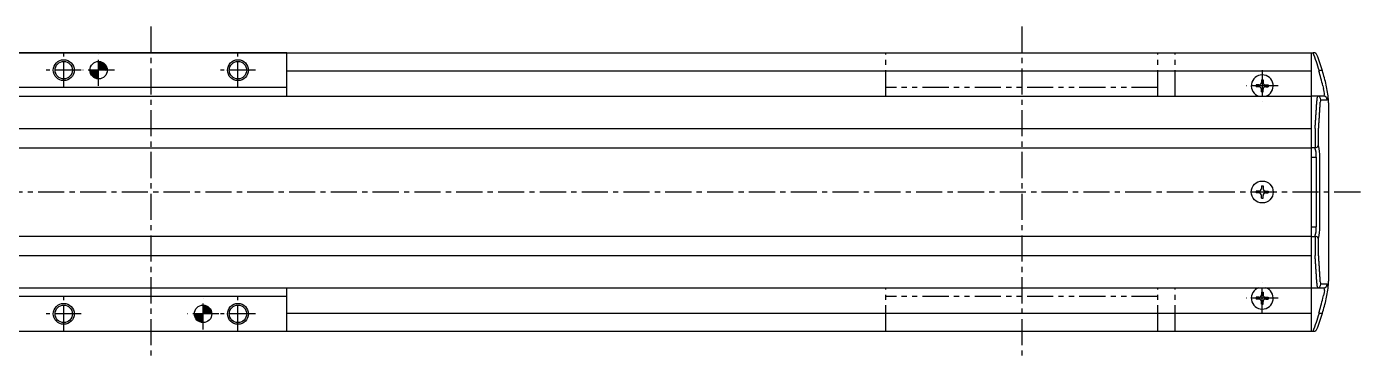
# Model space of a CAD drawing. Extents: x -693 to 50, y 35 to 506.
# Drawn here: x -333.1 to 49.7, y 410.8 to 505.8 of the extents above; entities that cross this region are included whole.
import ezdxf

# ---------------------------------------------------------------- set-up
doc = ezdxf.new("R2010")
doc.units = 0
doc.linetypes.add('CENTER', pattern=[12, 7.5, -1.5, 1.5, -1.5])
doc.linetypes.add('PHANTOM', pattern=[15, 7.5, -1.5, 1.5, -1.5, 1.5, -1.5])
doc.layers.get('0').update_dxf_attribs({"linetype": 'CONTINUOUS'})
doc.layers.add('CENTER', color=1, linetype='CENTER')

# ---------------------------------------------------------------- blocks, each defined once
blk = doc.blocks.new('*X3')
at = {"color": 0}
for p, q in [((-282.42, 425.76), (-282.42, 425.76)), ((-282.42, 425.53), (-282.2, 425.75)), ((-282.42, 425.31), (-282.01, 425.73)), ((-282.42, 425.09), (-281.82, 425.69)), ((-282.42, 424.86), (-281.65, 425.64)), ((-282.42, 424.64), (-281.48, 425.58)), ((-282.42, 424.42), (-281.33, 425.51)), ((-282.42, 424.19), (-281.18, 425.43)), ((-282.42, 423.97), (-281.04, 425.35)), ((-282.42, 423.75), (-280.91, 425.26)), ((-282.42, 423.52), (-280.79, 425.16)), ((-282.42, 423.3), (-280.67, 425.05)), ((-282.23, 423.26), (-280.56, 424.94)), ((-284.92, 423.26), (-284.92, 423.26)), ((-284.91, 423.04), (-284.69, 423.26)), ((-284.89, 422.85), (-284.47, 423.26)), ((-284.85, 422.66), (-284.25, 423.26)), ((-284.8, 422.49), (-284.02, 423.26)), ((-284.74, 422.32), (-283.8, 423.26)), ((-284.67, 422.17), (-283.58, 423.26)), ((-284.59, 422.02), (-283.35, 423.26)), ((-284.51, 421.88), (-283.13, 423.26)), ((-284.42, 421.75), (-282.9, 423.26)), ((-284.32, 421.63), (-282.68, 423.26)), ((-284.21, 421.51), (-282.46, 423.26)), ((-284.09, 421.4), (-282.42, 423.08)), ((-283.97, 421.3), (-282.42, 422.85)), ((-283.84, 421.21), (-282.42, 422.63)), ((-283.71, 421.12), (-282.42, 422.4)), ((-283.56, 421.04), (-282.42, 422.18)), ((-283.41, 420.97), (-282.42, 421.96)), ((-283.25, 420.91), (-282.42, 421.73)), ((-283.08, 420.85), (-282.42, 421.51)), ((-282.9, 420.81), (-282.42, 421.29)), ((-282.01, 423.26), (-280.46, 424.81)), ((-281.79, 423.26), (-280.37, 424.69)), ((-281.56, 423.26), (-280.28, 424.55)), ((-281.34, 423.26), (-280.2, 424.41)), ((-281.12, 423.26), (-280.13, 424.25)), ((-280.89, 423.26), (-280.06, 424.09)), ((-280.67, 423.26), (-280.01, 423.92)), ((-280.45, 423.26), (-279.97, 423.74)), ((-280.22, 423.26), (-279.94, 423.55)), ((-280, 423.26), (-279.92, 423.34)), ((-282.71, 420.78), (-282.42, 421.06)), ((-282.5, 420.77), (-282.42, 420.84))]:
    blk.add_line(p, q, dxfattribs=at)
blk = doc.blocks.new('*X4')
at = {"color": 0}
for p, q in [((-312.42, 495.71), (-312.37, 495.76)), ((-312.42, 495.49), (-312.16, 495.75)), ((-312.42, 495.26), (-311.96, 495.72)), ((-312.42, 495.04), (-311.78, 495.68)), ((-312.42, 494.82), (-311.61, 495.63)), ((-312.42, 494.59), (-311.45, 495.57)), ((-312.42, 494.37), (-311.3, 495.5)), ((-312.42, 494.15), (-311.15, 495.42)), ((-312.42, 493.92), (-311.02, 495.33)), ((-312.42, 493.7), (-310.89, 495.24)), ((-312.42, 493.47), (-310.76, 495.13)), ((-312.41, 493.26), (-310.65, 495.03)), ((-312.19, 493.26), (-310.54, 494.91)), ((-311.96, 493.26), (-310.44, 494.79)), ((-311.74, 493.26), (-310.35, 494.66)), ((-311.52, 493.26), (-310.26, 494.52)), ((-311.29, 493.26), (-310.18, 494.37)), ((-311.07, 493.26), (-310.11, 494.22)), ((-310.84, 493.26), (-310.05, 494.06)), ((-310.62, 493.26), (-310, 493.88)), ((-314.92, 493.21), (-314.87, 493.26)), ((-314.91, 493), (-314.65, 493.26)), ((-314.88, 492.81), (-314.42, 493.26)), ((-314.84, 492.62), (-314.2, 493.26)), ((-314.79, 492.45), (-313.98, 493.26)), ((-314.73, 492.29), (-313.75, 493.26)), ((-314.65, 492.14), (-313.53, 493.26)), ((-314.58, 491.99), (-313.3, 493.26)), ((-314.49, 491.86), (-313.08, 493.26)), ((-314.39, 491.73), (-312.86, 493.26)), ((-314.29, 491.6), (-312.63, 493.26)), ((-314.18, 491.49), (-312.42, 493.25)), ((-314.07, 491.38), (-312.42, 493.03)), ((-313.95, 491.28), (-312.42, 492.8)), ((-313.82, 491.19), (-312.42, 492.58)), ((-313.68, 491.1), (-312.42, 492.36)), ((-313.53, 491.02), (-312.42, 492.13)), ((-313.38, 490.95), (-312.42, 491.91)), ((-313.22, 490.89), (-312.42, 491.69)), ((-313.04, 490.84), (-312.42, 491.46)), ((-312.86, 490.8), (-312.42, 491.24)), ((-312.66, 490.78), (-312.42, 491.02)), ((-312.45, 490.76), (-312.42, 490.79)), ((-310.4, 493.26), (-309.96, 493.7)), ((-310.17, 493.26), (-309.93, 493.5)), ((-309.95, 493.26), (-309.92, 493.29))]:
    blk.add_line(p, q, dxfattribs=at)

msp = doc.modelspace()

# ---------------------------------------------------------------- linework, layer by layer
at = {"color": 7, "linetype": 'CONTINUOUS'}
for p, q in [((-504.42, 498.26), (35.58, 498.26)), ((-258.42, 498.26), (-336.42, 498.26)), ((-258.42, 485.76), (-258.42, 498.26)), ((35.58, 498.26), (35.58, 418.26)), ((35.58, 498.26), (36.16, 498.26)), ((36.36, 498.26), (36.16, 498.26)), ((-258.42, 493.06), (35.58, 493.06)), ((21.33, 490.51), (21.33, 489.76)), ((21.33, 490.51), (21.83, 490.51)), ((21.83, 490.51), (21.83, 489.76)), ((37.97, 493.09), (37.82, 493.07)), ((-258.42, 488.26), (-336.42, 488.26)), ((19.83, 489.01), (19.83, 488.51)), ((20.58, 489.01), (19.83, 489.01)), ((20.58, 488.51), (19.83, 488.51)), ((21.33, 487.01), (21.33, 487.77)), ((21.33, 487.01), (21.83, 487.01)), ((21.83, 487.01), (21.83, 487.77)), ((22.57, 489.01), (23.33, 489.01)), ((22.57, 488.51), (23.33, 488.51)), ((23.33, 489.01), (23.33, 488.51)), ((38.97, 488.76), (39.18, 488.03)), ((40.16, 487.99), (39.94, 488.98)), ((-504.42, 485.76), (35.58, 485.76)), ((-258.42, 485.76), (35.58, 485.76)), ((39.25, 485.76), (35.58, 485.76)), ((38.41, 484.76), (40.24, 484.76)), ((40.48, 485.88), (40.48, 485.89)), ((40.58, 483.91), (40.58, 432.61)), ((-504.42, 476.53), (35.58, 476.53)), ((36.76, 476.51), (36.77, 476.51)), ((36.77, 476.51), (36.77, 471.02)), ((37.75, 471.6), (37.75, 476.34)), ((-504.42, 471), (35.58, 471)), ((35.58, 471.01), (36.66, 471.01)), ((36.77, 471.02), (36.66, 471.01)), ((35.58, 468.26), (37.09, 468.26)), ((37.09, 468.26), (37.09, 448.26)), ((38.08, 448.26), (38.08, 468.26)), ((21.33, 460.01), (21.33, 459.26)), ((21.33, 460.01), (21.83, 460.01)), ((21.83, 460.01), (21.83, 459.26)), ((19.83, 458.51), (19.83, 458.01)), ((20.58, 458.51), (19.83, 458.51)), ((20.58, 458.01), (19.83, 458.01)), ((21.33, 456.51), (21.33, 457.27)), ((21.33, 456.51), (21.83, 456.51)), ((21.83, 456.51), (21.83, 457.27)), ((22.57, 458.51), (23.33, 458.51)), ((22.57, 458.01), (23.33, 458.01)), ((23.33, 458.51), (23.33, 458.01)), ((35.58, 448.26), (37.09, 448.26)), ((-504.42, 445.53), (35.58, 445.53)), ((35.58, 445.51), (36.66, 445.51)), ((36.66, 445.51), (36.77, 445.51)), ((36.77, 445.51), (36.77, 440.01)), ((37.75, 440.19), (37.75, 444.92)), ((-504.42, 439.99), (35.58, 439.99)), ((36.77, 440.01), (36.76, 440.01)), ((-502.42, 430.76), (37.58, 430.76)), ((-258.42, 430.76), (35.58, 430.76)), ((-258.42, 418.26), (-258.42, 430.76)), ((21.33, 429.51), (21.33, 428.76)), ((21.33, 429.51), (21.83, 429.51)), ((21.83, 429.51), (21.83, 428.76)), ((35.58, 430.76), (39.25, 430.76)), ((40.24, 431.76), (38.41, 431.76)), ((40.48, 430.64), (40.48, 430.65)), ((-258.42, 428.26), (-336.42, 428.26)), ((19.83, 428.01), (19.83, 427.51)), ((20.58, 428.01), (19.83, 428.01)), ((20.58, 427.51), (19.83, 427.51)), ((21.33, 426.01), (21.33, 426.77)), ((21.33, 426.01), (21.83, 426.01)), ((21.83, 426.01), (21.83, 426.77)), ((22.57, 428.01), (23.33, 428.01)), ((22.57, 427.51), (23.33, 427.51)), ((23.33, 428.01), (23.33, 427.51)), ((38.97, 427.76), (39.18, 428.5)), ((39.94, 427.54), (40.16, 428.54)), ((-258.42, 423.46), (35.58, 423.46)), ((37.97, 423.44), (37.82, 423.46)), ((-504.42, 418.26), (35.58, 418.26)), ((-336.42, 418.26), (-258.42, 418.26)), ((35.58, 418.26), (36.16, 418.26)), ((36.16, 418.26), (36.36, 418.26))]:
    msp.add_line(p, q, dxfattribs=at)
at = {"color": 3, "linetype": 'PHANTOM'}
for p, q in [((-86.42, 485.76), (-86.42, 498.26)), ((-8.42, 485.76), (-8.42, 498.26)), ((-3.42, 485.76), (-3.42, 498.26)), ((-8.42, 488.26), (-86.42, 488.26)), ((-86.42, 418.26), (-86.42, 430.76)), ((-8.42, 418.26), (-8.42, 430.76)), ((-3.42, 418.26), (-3.42, 430.76)), ((-8.42, 428.26), (-86.42, 428.26))]:
    msp.add_line(p, q, dxfattribs=at)
at = {"color": 7, "linetype": 'CONTINUOUS'}
for points in [[(38.86, 493.09), (38.86, 493.09), (38.85, 493.11), (38.74, 493.17), (38.54, 493.18), (38.28, 493.15), (37.97, 493.09)], [(39.48, 486.57), (39.39, 487.13), (39.18, 488.03)], [(39.48, 429.96), (39.39, 429.4), (39.18, 428.5)], [(38.86, 423.44), (38.86, 423.44), (38.85, 423.42), (38.74, 423.36), (38.54, 423.35), (38.28, 423.38), (37.97, 423.44)]]:
    msp.add_lwpolyline(points, dxfattribs=at)
for points in [[(36.76, 476.51, 0), (36.76, 476.58, 0), (36.77, 476.64, 0), (36.77, 476.7, 0), (36.77, 476.76, 0), (36.78, 476.82, 0), (36.78, 476.89, 0), (36.79, 476.95, 0), (36.79, 477.01, 0), (36.79, 477.07, 0), (36.8, 477.13, 0), (36.8, 477.19, 0), (36.81, 477.26, 0), (36.81, 477.32, 0), (36.82, 477.38, 0), (36.82, 477.44, 0), (36.82, 477.5, 0), (36.83, 477.57, 0), (36.83, 477.63, 0), (36.84, 477.69, 0), (36.84, 477.75, 0), (36.84, 477.81, 0), (36.85, 477.88, 0), (36.85, 477.94, 0), (36.86, 478, 0), (36.86, 478.06, 0), (36.87, 478.12, 0), (36.87, 478.19, 0), (36.87, 478.25, 0), (36.88, 478.31, 0), (36.88, 478.37, 0), (36.89, 478.43, 0), (36.89, 478.5, 0), (36.89, 478.56, 0), (36.9, 478.62, 0), (36.9, 478.68, 0), (36.91, 478.74, 0), (36.91, 478.81, 0), (36.91, 478.87, 0), (36.92, 478.93, 0), (36.92, 478.99, 0), (36.93, 479.05, 0), (36.93, 479.12, 0), (36.94, 479.18, 0), (36.94, 479.24, 0), (36.94, 479.3, 0), (36.95, 479.36, 0), (36.95, 479.42, 0), (36.96, 479.49, 0), (36.96, 479.55, 0), (36.96, 479.61, 0), (36.97, 479.67, 0), (36.97, 479.74, 0), (36.98, 479.8, 0), (36.98, 479.86, 0), (36.98, 479.92, 0), (36.99, 479.98, 0), (36.99, 480.05, 0), (36.99, 480.11, 0), (37, 480.17, 0), (37, 480.23, 0), (37.01, 480.29, 0), (37.01, 480.36, 0), (37.01, 480.42, 0), (37.02, 480.48, 0), (37.02, 480.54, 0), (37.03, 480.6, 0), (37.03, 480.67, 0), (37.03, 480.73, 0), (37.04, 480.79, 0), (37.04, 480.85, 0), (37.05, 480.91, 0), (37.05, 480.98, 0), (37.06, 481.04, 0), (37.06, 481.1, 0), (37.06, 481.16, 0), (37.07, 481.22, 0), (37.07, 481.29, 0), (37.07, 481.35, 0), (37.08, 481.41, 0), (37.08, 481.47, 0), (37.09, 481.53, 0), (37.09, 481.59, 0), (37.09, 481.66, 0), (37.1, 481.72, 0), (37.1, 481.78, 0), (37.11, 481.84, 0), (37.11, 481.9, 0), (37.11, 481.97, 0), (37.12, 482.03, 0), (37.12, 482.09, 0), (37.13, 482.15, 0), (37.13, 482.21, 0), (37.13, 482.28, 0), (37.14, 482.34, 0), (37.14, 482.4, 0), (37.15, 482.46, 0), (37.15, 482.52, 0), (37.15, 482.59, 0), (37.16, 482.65, 0), (37.16, 482.71, 0), (37.16, 482.77, 0), (37.17, 482.83, 0), (37.17, 482.9, 0), (37.18, 482.96, 0), (37.18, 483.02, 0), (37.19, 483.08, 0), (37.19, 483.14, 0), (37.19, 483.21, 0), (37.2, 483.27, 0), (37.2, 483.33, 0), (37.2, 483.39, 0), (37.21, 483.45, 0), (37.21, 483.52, 0), (37.22, 483.58, 0), (37.22, 483.64, 0), (37.22, 483.7, 0), (37.23, 483.77, 0), (37.23, 483.83, 0), (37.24, 483.89, 0), (37.24, 483.95, 0), (37.24, 484.01, 0), (37.25, 484.08, 0), (37.25, 484.14, 0), (37.26, 484.2, 0), (37.26, 484.26, 0), (37.26, 484.32, 0), (37.27, 484.39, 0), (37.27, 484.45, 0)], [(37.75, 476.34, 0), (37.76, 476.4, 0), (37.76, 476.46, 0), (37.76, 476.52, 0), (37.77, 476.58, 0), (37.77, 476.64, 0), (37.78, 476.7, 0), (37.78, 476.76, 0), (37.78, 476.82, 0), (37.79, 476.88, 0), (37.79, 476.94, 0), (37.8, 477, 0), (37.8, 477.06, 0), (37.81, 477.13, 0), (37.81, 477.19, 0), (37.81, 477.25, 0), (37.82, 477.31, 0), (37.82, 477.37, 0), (37.83, 477.43, 0), (37.83, 477.49, 0), (37.83, 477.55, 0), (37.84, 477.61, 0), (37.84, 477.67, 0), (37.85, 477.73, 0), (37.85, 477.79, 0), (37.85, 477.85, 0), (37.86, 477.91, 0), (37.86, 477.97, 0), (37.87, 478.04, 0), (37.87, 478.1, 0), (37.87, 478.16, 0), (37.88, 478.22, 0), (37.88, 478.28, 0), (37.89, 478.34, 0), (37.89, 478.4, 0), (37.89, 478.46, 0), (37.9, 478.52, 0), (37.9, 478.58, 0), (37.91, 478.64, 0), (37.91, 478.7, 0), (37.91, 478.76, 0), (37.92, 478.82, 0), (37.92, 478.88, 0), (37.93, 478.94, 0), (37.93, 479.01, 0), (37.93, 479.07, 0), (37.94, 479.13, 0), (37.94, 479.19, 0), (37.95, 479.25, 0), (37.95, 479.31, 0), (37.95, 479.37, 0), (37.96, 479.43, 0), (37.96, 479.49, 0), (37.97, 479.55, 0), (37.97, 479.61, 0), (37.97, 479.67, 0), (37.98, 479.73, 0), (37.98, 479.8, 0), (37.99, 479.86, 0), (37.99, 479.92, 0), (37.99, 479.98, 0), (38, 480.04, 0), (38, 480.1, 0), (38, 480.16, 0), (38.01, 480.22, 0), (38.01, 480.28, 0), (38.02, 480.34, 0), (38.02, 480.4, 0), (38.03, 480.46, 0), (38.03, 480.52, 0), (38.03, 480.58, 0), (38.04, 480.64, 0), (38.04, 480.7, 0), (38.04, 480.77, 0), (38.05, 480.83, 0), (38.05, 480.89, 0), (38.06, 480.95, 0), (38.06, 481.01, 0), (38.06, 481.07, 0), (38.07, 481.13, 0), (38.07, 481.19, 0), (38.08, 481.25, 0), (38.08, 481.31, 0), (38.08, 481.37, 0), (38.09, 481.43, 0), (38.09, 481.49, 0), (38.09, 481.55, 0), (38.1, 481.62, 0), (38.1, 481.68, 0), (38.11, 481.74, 0), (38.11, 481.8, 0), (38.12, 481.86, 0), (38.12, 481.92, 0), (38.12, 481.98, 0), (38.13, 482.04, 0), (38.13, 482.1, 0), (38.13, 482.16, 0), (38.14, 482.22, 0), (38.14, 482.28, 0), (38.15, 482.35, 0), (38.15, 482.4, 0), (38.15, 482.47, 0), (38.16, 482.53, 0), (38.16, 482.59, 0), (38.16, 482.65, 0), (38.17, 482.71, 0), (38.17, 482.77, 0), (38.18, 482.83, 0), (38.18, 482.89, 0), (38.18, 482.95, 0), (38.19, 483.01, 0), (38.19, 483.07, 0), (38.2, 483.13, 0), (38.2, 483.19, 0), (38.2, 483.26, 0), (38.21, 483.32, 0), (38.21, 483.38, 0), (38.21, 483.44, 0), (38.22, 483.5, 0), (38.22, 483.56, 0), (38.23, 483.62, 0), (38.23, 483.68, 0), (38.23, 483.74, 0), (38.24, 483.8, 0), (38.24, 483.86, 0), (38.24, 483.92, 0), (38.25, 483.99, 0), (38.25, 484.05, 0), (38.26, 484.11, 0)], [(37.27, 432.08, 0), (37.27, 432.14, 0), (37.26, 432.2, 0), (37.26, 432.27, 0), (37.26, 432.33, 0), (37.25, 432.39, 0), (37.25, 432.45, 0), (37.24, 432.51, 0), (37.24, 432.58, 0), (37.24, 432.64, 0), (37.23, 432.7, 0), (37.23, 432.76, 0), (37.22, 432.82, 0), (37.22, 432.89, 0), (37.22, 432.95, 0), (37.21, 433.01, 0), (37.21, 433.07, 0), (37.2, 433.13, 0), (37.2, 433.2, 0), (37.2, 433.26, 0), (37.19, 433.32, 0), (37.19, 433.38, 0), (37.19, 433.44, 0), (37.18, 433.51, 0), (37.18, 433.57, 0), (37.17, 433.63, 0), (37.17, 433.69, 0), (37.16, 433.76, 0), (37.16, 433.82, 0), (37.16, 433.88, 0), (37.15, 433.94, 0), (37.15, 434, 0), (37.15, 434.07, 0), (37.14, 434.13, 0), (37.14, 434.19, 0), (37.13, 434.25, 0), (37.13, 434.31, 0), (37.13, 434.38, 0), (37.12, 434.44, 0), (37.12, 434.5, 0), (37.11, 434.56, 0), (37.11, 434.62, 0), (37.11, 434.69, 0), (37.1, 434.75, 0), (37.1, 434.81, 0), (37.09, 434.87, 0), (37.09, 434.93, 0), (37.09, 435, 0), (37.08, 435.06, 0), (37.08, 435.12, 0), (37.07, 435.18, 0), (37.07, 435.24, 0), (37.07, 435.31, 0), (37.06, 435.37, 0), (37.06, 435.43, 0), (37.06, 435.49, 0), (37.05, 435.55, 0), (37.05, 435.62, 0), (37.04, 435.68, 0), (37.04, 435.74, 0), (37.03, 435.8, 0), (37.03, 435.86, 0), (37.03, 435.93, 0), (37.02, 435.99, 0), (37.02, 436.05, 0), (37.01, 436.11, 0), (37.01, 436.17, 0), (37.01, 436.24, 0), (37, 436.3, 0), (37, 436.36, 0), (36.99, 436.42, 0), (36.99, 436.48, 0), (36.99, 436.55, 0), (36.98, 436.61, 0), (36.98, 436.67, 0), (36.98, 436.73, 0), (36.97, 436.79, 0), (36.97, 436.86, 0), (36.96, 436.92, 0), (36.96, 436.98, 0), (36.96, 437.04, 0), (36.95, 437.1, 0), (36.95, 437.17, 0), (36.94, 437.23, 0), (36.94, 437.29, 0), (36.94, 437.35, 0), (36.93, 437.41, 0), (36.93, 437.48, 0), (36.92, 437.54, 0), (36.92, 437.6, 0), (36.91, 437.66, 0), (36.91, 437.72, 0), (36.91, 437.79, 0), (36.9, 437.85, 0), (36.9, 437.91, 0), (36.89, 437.97, 0), (36.89, 438.03, 0), (36.89, 438.1, 0), (36.88, 438.16, 0), (36.88, 438.22, 0), (36.87, 438.28, 0), (36.87, 438.34, 0), (36.87, 438.4, 0), (36.86, 438.47, 0), (36.86, 438.53, 0), (36.85, 438.59, 0), (36.85, 438.65, 0), (36.84, 438.71, 0), (36.84, 438.78, 0), (36.84, 438.84, 0), (36.83, 438.9, 0), (36.83, 438.96, 0), (36.82, 439.02, 0), (36.82, 439.09, 0), (36.82, 439.15, 0), (36.81, 439.21, 0), (36.81, 439.27, 0), (36.8, 439.33, 0), (36.8, 439.39, 0), (36.79, 439.46, 0), (36.79, 439.52, 0), (36.79, 439.58, 0), (36.78, 439.64, 0), (36.78, 439.7, 0), (36.77, 439.77, 0), (36.77, 439.83, 0), (36.77, 439.89, 0), (36.76, 439.95, 0), (36.76, 440.01, 0)], [(38.26, 432.42, 0), (38.25, 432.48, 0), (38.25, 432.54, 0), (38.24, 432.61, 0), (38.24, 432.66, 0), (38.24, 432.73, 0), (38.23, 432.79, 0), (38.23, 432.85, 0), (38.23, 432.91, 0), (38.22, 432.97, 0), (38.22, 433.03, 0), (38.21, 433.09, 0), (38.21, 433.15, 0), (38.21, 433.21, 0), (38.2, 433.27, 0), (38.2, 433.33, 0), (38.2, 433.39, 0), (38.19, 433.45, 0), (38.19, 433.52, 0), (38.18, 433.58, 0), (38.18, 433.64, 0), (38.18, 433.7, 0), (38.17, 433.76, 0), (38.17, 433.82, 0), (38.16, 433.88, 0), (38.16, 433.94, 0), (38.16, 434, 0), (38.15, 434.06, 0), (38.15, 434.12, 0), (38.15, 434.18, 0), (38.14, 434.25, 0), (38.14, 434.31, 0), (38.13, 434.37, 0), (38.13, 434.43, 0), (38.13, 434.49, 0), (38.12, 434.55, 0), (38.12, 434.61, 0), (38.12, 434.67, 0), (38.11, 434.73, 0), (38.11, 434.79, 0), (38.1, 434.85, 0), (38.1, 434.91, 0), (38.09, 434.97, 0), (38.09, 435.03, 0), (38.09, 435.1, 0), (38.08, 435.16, 0), (38.08, 435.22, 0), (38.08, 435.28, 0), (38.07, 435.34, 0), (38.07, 435.4, 0), (38.06, 435.46, 0), (38.06, 435.52, 0), (38.06, 435.58, 0), (38.05, 435.64, 0), (38.05, 435.7, 0), (38.04, 435.76, 0), (38.04, 435.82, 0), (38.04, 435.88, 0), (38.03, 435.94, 0), (38.03, 436, 0), (38.03, 436.07, 0), (38.02, 436.13, 0), (38.02, 436.19, 0), (38.01, 436.25, 0), (38.01, 436.31, 0), (38, 436.37, 0), (38, 436.43, 0), (38, 436.49, 0), (37.99, 436.55, 0), (37.99, 436.61, 0), (37.99, 436.67, 0), (37.98, 436.73, 0), (37.98, 436.79, 0), (37.97, 436.85, 0), (37.97, 436.92, 0), (37.97, 436.98, 0), (37.96, 437.04, 0), (37.96, 437.1, 0), (37.95, 437.16, 0), (37.95, 437.22, 0), (37.95, 437.28, 0), (37.94, 437.34, 0), (37.94, 437.4, 0), (37.93, 437.46, 0), (37.93, 437.52, 0), (37.93, 437.58, 0), (37.92, 437.64, 0), (37.92, 437.7, 0), (37.91, 437.76, 0), (37.91, 437.83, 0), (37.91, 437.89, 0), (37.9, 437.95, 0), (37.9, 438.01, 0), (37.89, 438.07, 0), (37.89, 438.13, 0), (37.89, 438.19, 0), (37.88, 438.25, 0), (37.88, 438.31, 0), (37.87, 438.37, 0), (37.87, 438.43, 0), (37.87, 438.49, 0), (37.86, 438.55, 0), (37.86, 438.61, 0), (37.85, 438.68, 0), (37.85, 438.74, 0), (37.85, 438.8, 0), (37.84, 438.86, 0), (37.84, 438.92, 0), (37.83, 438.98, 0), (37.83, 439.04, 0), (37.83, 439.1, 0), (37.82, 439.16, 0), (37.82, 439.22, 0), (37.81, 439.28, 0), (37.81, 439.34, 0), (37.81, 439.4, 0), (37.8, 439.46, 0), (37.8, 439.52, 0), (37.79, 439.58, 0), (37.79, 439.64, 0), (37.78, 439.71, 0), (37.78, 439.77, 0), (37.78, 439.83, 0), (37.77, 439.89, 0), (37.77, 439.95, 0), (37.76, 440.01, 0), (37.76, 440.07, 0), (37.76, 440.13, 0), (37.75, 440.19, 0)]]:
    msp.add_polyline3d(points, dxfattribs=at)
for centre, radius in [((-322.42, 493.26), 3), ((-322.42, 493.26), 2.5), ((-312.42, 493.26), 2.5), ((-272.42, 493.26), 3), ((-272.42, 493.26), 2.5), ((21.58, 458.26), 3.15), ((-322.42, 423.26), 3), ((-322.42, 423.26), 2.5), ((-282.42, 423.26), 2.5), ((-272.42, 423.26), 3), ((-272.42, 423.26), 2.5)]:
    msp.add_circle(centre, radius, dxfattribs=at)
for centre, radius, start, end in [((-18.58, 476.26), 59, 16.566, 21.8934), ((36.36, 497.26), 1, 21.3711, 90), ((-18.58, 475.76), 60, 16.7828, 21.3711), ((21.58, 488.76), 3.15, 287.7528, 252.2472), ((-18.58, 475.76), 59, 12.7289, 17.0548), ((-18.58, 475.76), 60, 12.7289, 16.7828), ((20.58, 489.76), 0.748, 270, 0), ((20.58, 487.77), 0.748, 0, 90.0001), ((22.57, 489.76), 0.748, 180, 270), ((22.57, 487.77), 0.748, 90, 180), ((37.88, 486.59), 1.6, 328.8724, 359.134), ((20.58, 483.91), 20, 5.6778, 11.7572), ((41.25, 484.64), 3.98, 163.6112, 182.7638), ((37.42, 484.77), 0.993, 359.6186, 89.6134), ((39.34, 484.19), 1.09, 148.4536, 184.5411), ((39.25, 484.77), 0.998, 359.8808, 89.8803), ((38.03, 485.81), 2.45, 334.6308, 1.5575), ((20.58, 483.91), 20, 0, 5.6392), ((30.81, 468.68), 6.3, 356.229, 21.7736), ((36.78, 472.12), 1.1, 269.5212, 331.9289), ((24.98, 468.67), 13.1, 358.2038, 12.9244), ((20.58, 459.26), 0.748, 270, 0), ((20.58, 457.27), 0.748, 0, 90.0001), ((22.57, 459.26), 0.748, 180, 270), ((22.57, 457.27), 0.748, 90, 180), ((30.91, 447.83), 6.19, 338.0119, 3.9855), ((24.34, 447.92), 13.75, 347.4233, 1.4486), ((36.78, 444.4), 1.1, 28.0711, 90.4788), ((20.58, 432.61), 20, 354.3608, 0), ((21.58, 427.76), 3.15, 107.7528, 72.2472), ((20.58, 428.76), 0.748, 270, 0), ((22.57, 428.76), 0.748, 180, 270), ((40.42, 431.79), 3.17, 174.7294, 198.8955), ((37.42, 431.76), 0.993, 270.3866, 0.3814), ((39.14, 432.29), 0.898, 171.3652, 215.6401), ((39.25, 431.76), 0.998, 270.1197, 0.1192), ((37.88, 429.94), 1.6, 0.866, 31.1276), ((20.58, 432.61), 20, 348.2428, 354.3222), ((38.37, 430.79), 2.12, 356.2843, 27.5275), ((20.58, 426.77), 0.748, 0, 90.0001), ((22.57, 426.77), 0.748, 90, 180), ((-18.58, 440.76), 59, 342.9452, 347.2711), ((-18.58, 440.76), 60, 343.2172, 347.2711), ((-18.58, 440.26), 59, 338.1066, 343.434), ((-18.58, 440.76), 60, 338.6289, 343.2172), ((36.36, 419.26), 1, 270, 338.6289)]:
    msp.add_arc(centre, radius, start, end, dxfattribs=at)
at = {"layer": 'CENTER', "color": 1, "linetype": 'CENTER'}
for p, q in [((-297.42, 505.76), (-297.42, 410.76)), ((-47.42, 505.76), (-47.42, 410.76)), ((-322.42, 488.22), (-322.42, 498.3)), ((-312.42, 488.72), (-312.42, 497.8)), ((-272.42, 488.22), (-272.42, 498.3)), ((-317.38, 493.26), (-327.46, 493.26)), ((-307.88, 493.26), (-316.96, 493.26)), ((-267.38, 493.26), (-277.46, 493.26)), ((21.58, 493.3), (21.58, 484.22)), ((26.12, 488.76), (17.04, 488.76)), ((49.74, 458.26), (-541.84, 458.26)), ((21.58, 423.22), (21.58, 432.3)), ((-322.42, 418.22), (-322.42, 428.3)), ((-282.42, 418.72), (-282.42, 427.8)), ((-272.42, 418.22), (-272.42, 428.3)), ((26.12, 427.76), (17.04, 427.76)), ((-317.38, 423.26), (-327.46, 423.26)), ((-277.88, 423.26), (-286.96, 423.26)), ((-267.38, 423.26), (-277.46, 423.26))]:
    msp.add_line(p, q, dxfattribs=at)

# ---------------------------------------------------------------- block references
at = {"color": 7, "linetype": 'CONTINUOUS'}
for name in ['*X4', '*X3']:
    msp.add_blockref(name, (0, 0), dxfattribs=at)

doc.saveas('drawing.dxf')
